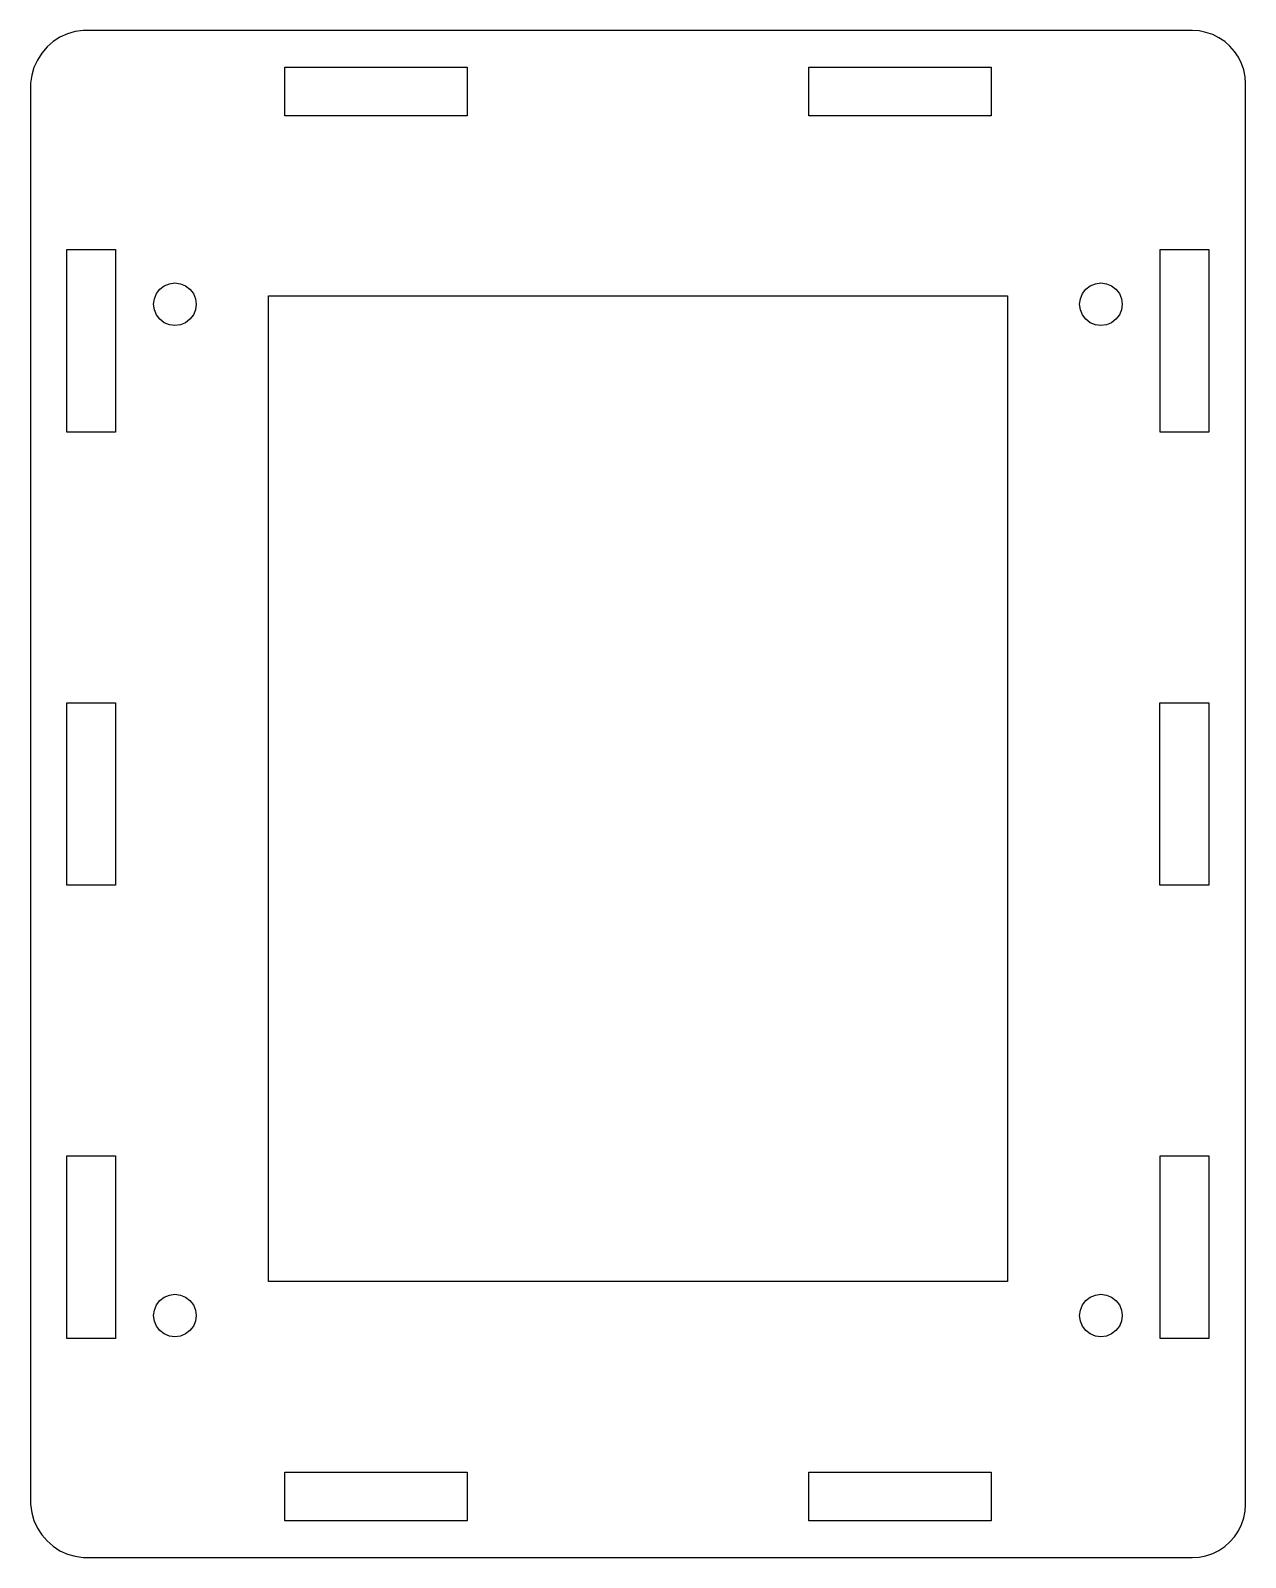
# Model space of a CAD drawing. Header units: millimetres. Extents: x -3 to 76, y -100 to 0.
import ezdxf

# ---------------------------------------------------------------- set-up
doc = ezdxf.new("R2010")
doc.units = ezdxf.units.MM

msp = doc.modelspace()

# ---------------------------------------------------------------- linework, layer by layer
for points in [[(76.44, -3.5), (76.41, -3.04), (76.32, -2.59), (76.17, -2.16), (75.97, -1.75), (75.71, -1.37), (75.41, -1.03), (75.07, -0.72), (74.69, -0.47), (74.28, -0.27), (73.84, -0.12), (73.39, -0.03), (72.94, 0), (0, 0), (-0.53, -0.07), (-1.04, -0.22), (-1.53, -0.44), (-1.98, -0.73), (-2.38, -1.08), (-2.73, -1.49), (-3.02, -1.94), (-3.24, -2.42), (-3.39, -2.94), (-3.47, -3.47), (-3.47, -96.9), (-3.39, -97.47), (-3.24, -97.98), (-3.02, -98.47), (-2.73, -98.92), (-2.38, -99.32), (-1.98, -99.67), (-1.53, -99.96), (-1.04, -100.18), (-0.53, -100.33), (0, -100.4), (72.94, -100.4), (73.39, -100.38), (73.84, -100.29), (74.28, -100.14), (74.69, -99.94), (75.07, -99.68), (75.41, -99.38), (75.71, -99.04), (75.97, -98.66), (76.17, -98.24), (76.32, -97.81), (76.41, -97.36), (76.44, -96.91)], [(13.26, -2.4), (25.26, -2.4), (25.26, -5.6), (13.26, -5.6)], [(59.71, -5.6), (47.71, -5.6), (47.71, -2.4), (59.71, -2.4)], [(-1.07, -26.4), (-1.07, -14.4), (2.13, -14.4), (2.13, -26.4)], [(70.83, -26.4), (70.83, -14.4), (74.03, -14.4), (74.03, -26.4)], [(6.4, -19.35), (6.03, -19.4), (5.67, -19.35), (5.33, -19.21), (5.04, -18.99), (4.82, -18.7), (4.68, -18.36), (4.63, -18), (4.68, -17.64), (4.82, -17.3), (5.04, -17.01), (5.33, -16.79), (5.67, -16.65), (6.03, -16.6), (6.4, -16.65), (6.73, -16.79), (7.02, -17.01), (7.25, -17.3), (7.39, -17.64), (7.43, -18), (7.39, -18.36), (7.25, -18.7), (7.02, -18.99), (6.73, -19.21)], [(68.33, -18), (68.29, -18.36), (68.15, -18.7), (67.92, -18.99), (67.63, -19.21), (67.3, -19.35), (66.93, -19.4), (66.57, -19.35), (66.23, -19.21), (65.94, -18.99), (65.72, -18.7), (65.58, -18.36), (65.53, -18), (65.58, -17.64), (65.72, -17.3), (65.94, -17.01), (66.23, -16.79), (66.57, -16.65), (66.93, -16.6), (67.3, -16.65), (67.63, -16.79), (67.92, -17.01), (68.15, -17.3), (68.29, -17.64)], [(60.78, -17.45), (60.78, -82.25), (12.18, -82.25), (12.18, -17.45)], [(2.13, -44.2), (2.13, -56.2), (-1.07, -56.2), (-1.07, -44.2)], [(70.8, -44.2), (74.03, -44.2), (74.03, -56.2), (70.8, -56.2)], [(-1.07, -86), (-1.07, -74), (2.13, -74), (2.13, -86)], [(74.03, -74), (74.03, -86), (70.83, -86), (70.83, -74)], [(6.4, -85.85), (6.03, -85.9), (5.67, -85.85), (5.33, -85.71), (5.04, -85.49), (4.82, -85.2), (4.68, -84.86), (4.63, -84.5), (4.68, -84.14), (4.82, -83.8), (5.04, -83.51), (5.33, -83.29), (5.67, -83.15), (6.03, -83.1), (6.4, -83.15), (6.73, -83.29), (7.02, -83.51), (7.25, -83.8), (7.39, -84.14), (7.43, -84.5), (7.39, -84.86), (7.25, -85.2), (7.02, -85.49), (6.73, -85.71)], [(68.29, -84.14), (68.33, -84.5), (68.29, -84.86), (68.15, -85.2), (67.92, -85.49), (67.63, -85.71), (67.3, -85.85), (66.93, -85.9), (66.57, -85.85), (66.23, -85.71), (65.94, -85.49), (65.72, -85.2), (65.58, -84.86), (65.53, -84.5), (65.58, -84.14), (65.72, -83.8), (65.94, -83.51), (66.23, -83.29), (66.57, -83.15), (66.93, -83.1), (67.3, -83.15), (67.63, -83.29), (67.92, -83.51), (68.15, -83.8)], [(25.26, -98), (13.26, -98), (13.26, -94.8), (25.26, -94.8)], [(47.71, -94.8), (59.71, -94.8), (59.71, -98), (47.71, -98)]]:
    msp.add_lwpolyline(points, close=True)

doc.saveas('drawing.dxf')
